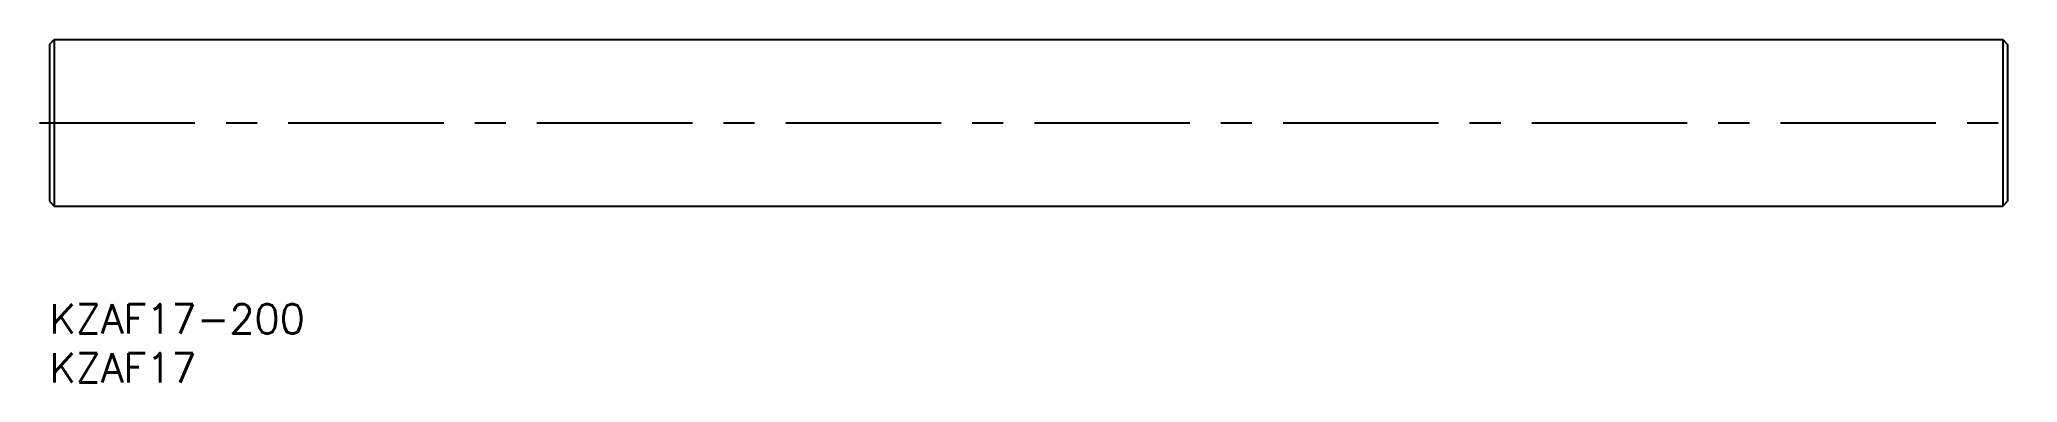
# Model space of a CAD drawing. Extents: x -1 to 201, y -8 to 27.
import ezdxf

# ---------------------------------------------------------------- set-up
doc = ezdxf.new("R2010")
doc.units = 0
doc.header["$LTSCALE"] = 0.5
doc.linetypes.add('CENTER', pattern=[50.8, 31.75, -6.35, 6.35, -6.35])
for name, color, linetype in [('MSM_CENTER', 1, 'CENTER'), ('MSM_CONTINUOUS', 7, 'CONTINUOUS'), ('MSM_PART_NUMBER', 7, 'CONTINUOUS')]:
    doc.layers.add(name, color=color, linetype=linetype)
doc.styles.get("Standard").update_dxf_attribs({"font": 'txt.shx', "height": 3, "bigfont": 'bigfont.shx'})

# ---------------------------------------------------------------- blocks, each defined once
blk = doc.blocks.new('*U2')
at = {"layer": 'MSM_PART_NUMBER'}
blk.add_text('KZAF17-200', height=3, dxfattribs=at).set_placement((0, -3))
blk = doc.blocks.new('*U3')
at = {"layer": 'MSM_PART_NUMBER'}
blk.add_text('KZAF17', height=3, dxfattribs=at).set_placement((0, -8))

msp = doc.modelspace()

# ---------------------------------------------------------------- linework, layer by layer
at = {"layer": 'MSM_CENTER'}
msp.add_line((-1, 18.5), (201, 18.5), dxfattribs=at)
at = {"layer": 'MSM_CONTINUOUS'}
for p, q in [((0, 26.5), (0.5, 27)), ((0, 26.5), (0, 10.5)), ((0.5, 27), (199.5, 27)), ((0.5, 27), (0.5, 10)), ((199.5, 27), (199.5, 10)), ((199.5, 27), (200, 26.5)), ((200, 26.5), (200, 10.5)), ((0, 10.5), (0.5, 10)), ((199.5, 10), (200, 10.5)), ((0.5, 10), (199.5, 10)), ((6.5, 10), (6.5, 10))]:
    msp.add_line(p, q, dxfattribs=at)

# ---------------------------------------------------------------- block references
for name in ['*U2', '*U3']:
    msp.add_blockref(name, (0, 0), dxfattribs=at)

doc.saveas('drawing.dxf')
